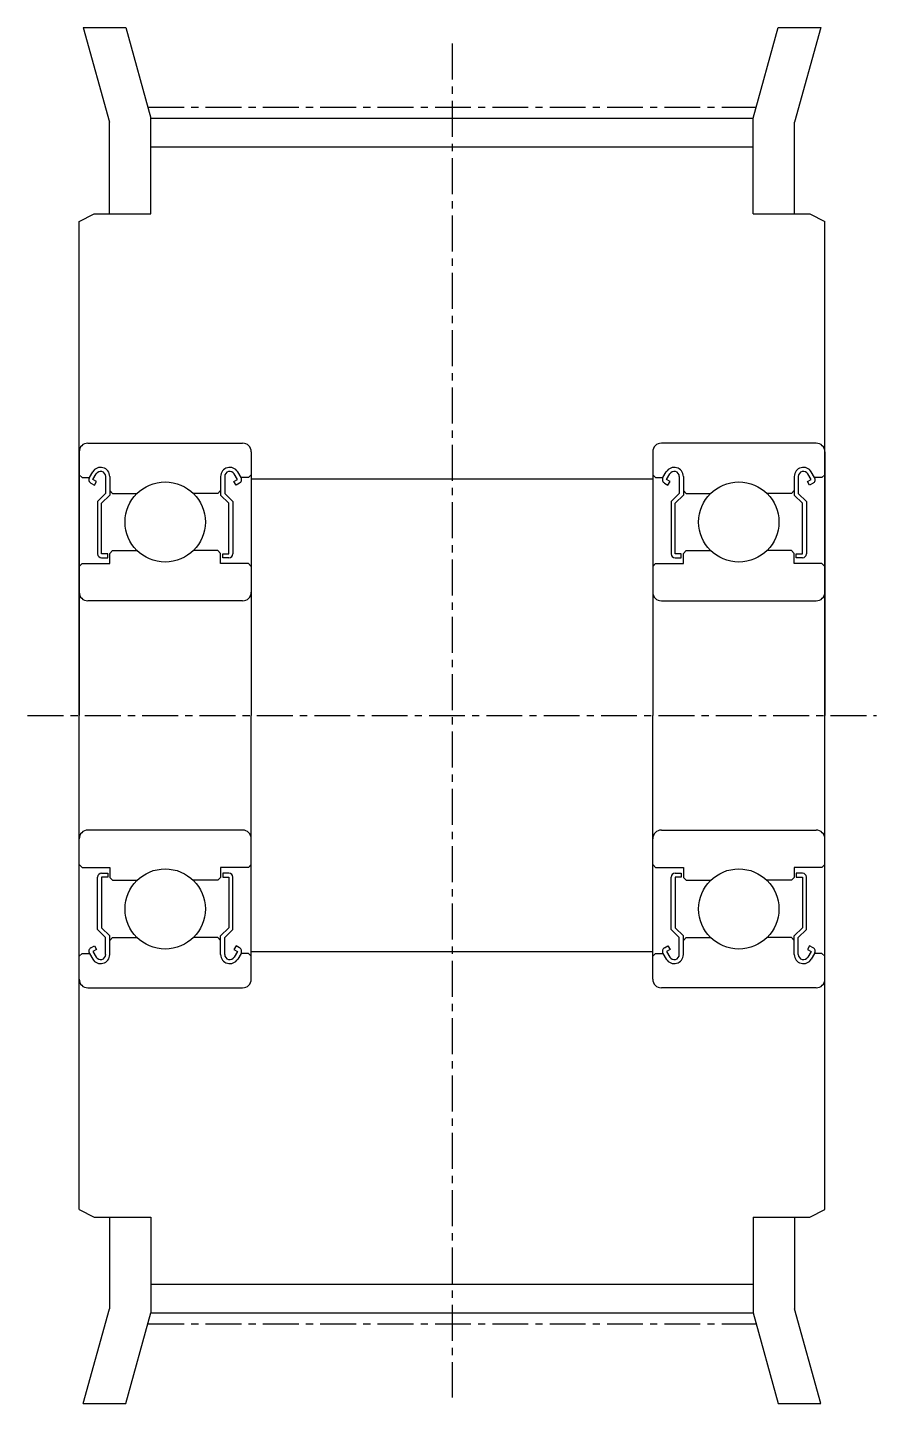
# Model space of a CAD drawing. Extents: x -286 to -32, y -61 to 126.
# Drawn here: x -61.56 to -31.96, y 77.67 to 125.67 of the extents above; entities outside this region: 2.
import ezdxf

# ---------------------------------------------------------------- set-up
doc = ezdxf.new("R2010")
doc.units = 0
doc.linetypes.add('CENTER', pattern=[2, 1.25, -0.25, 0.25, -0.25])
doc.layers.get('0').update_dxf_attribs({"linetype": 'CONTINUOUS'})
doc.layers.add('CENTER', color=1, linetype='CENTER')

msp = doc.modelspace()

# ---------------------------------------------------------------- linework, layer by layer
for p, q in [((-59.62, 125.672), (-58.695, 122.365)), ((-59.62, 125.672), (-58.129, 125.672)), ((-58.129, 125.672), (-57.255, 122.512)), ((-36.255, 122.512), (-35.381, 125.672)), ((-35.381, 125.672), (-33.89, 125.672)), ((-33.89, 125.672), (-34.815, 122.365)), ((-57.255, 122.512), (-36.255, 122.512)), ((-57.255, 119.172), (-57.255, 122.512)), ((-36.255, 119.172), (-36.255, 122.512)), ((-58.695, 119.172), (-58.695, 122.365)), ((-34.815, 119.172), (-34.815, 122.365)), ((-57.255, 121.512), (-36.255, 121.512)), ((-59.755, 118.902), (-59.235, 119.172)), ((-59.235, 119.172), (-57.255, 119.172)), ((-36.255, 119.172), (-34.275, 119.172)), ((-34.275, 119.172), (-33.755, 118.902)), ((-59.755, 84.442), (-59.755, 118.902)), ((-33.755, 84.442), (-33.755, 118.902)), ((-59.455, 111.172), (-54.055, 111.172)), ((-34.055, 111.172), (-39.455, 111.172)), ((-59.755, 110.872), (-59.755, 101.672)), ((-53.755, 110.872), (-53.755, 101.672)), ((-39.755, 110.872), (-39.755, 101.672)), ((-33.755, 110.872), (-33.755, 101.672)), ((-59.755, 110.072), (-59.655, 109.972)), ((-59.655, 109.972), (-59.4, 109.972)), ((-59.4, 109.972), (-59.284, 110.168)), ((-59.276, 109.901), (-59.16, 110.097)), ((-58.831, 110.008), (-58.831, 109.422)), ((-58.688, 110.008), (-58.688, 109.363)), ((-54.822, 110.008), (-54.822, 109.363)), ((-54.68, 110.008), (-54.68, 109.422)), ((-54.234, 109.901), (-54.35, 110.097)), ((-54.111, 109.972), (-54.227, 110.168)), ((-53.855, 109.972), (-54.111, 109.972)), ((-53.755, 110.072), (-53.855, 109.972)), ((-39.755, 109.922), (-53.755, 109.922)), ((-39.755, 110.072), (-39.655, 109.972)), ((-39.655, 109.972), (-39.4, 109.972)), ((-39.4, 109.972), (-39.284, 110.168)), ((-39.276, 109.901), (-39.16, 110.097)), ((-38.831, 110.008), (-38.831, 109.422)), ((-38.688, 110.008), (-38.688, 109.363)), ((-34.822, 110.008), (-34.822, 109.363)), ((-34.68, 110.008), (-34.68, 109.422)), ((-34.234, 109.901), (-34.35, 110.097)), ((-34.111, 109.972), (-34.227, 110.168)), ((-33.855, 109.972), (-34.111, 109.972)), ((-33.755, 110.072), (-33.855, 109.972)), ((-59.348, 109.778), (-59.224, 109.706)), ((-59.153, 109.83), (-59.276, 109.901)), ((-59.224, 109.706), (-59.153, 109.83)), ((-58.688, 109.522), (-58.588, 109.422)), ((-54.822, 109.522), (-54.922, 109.422)), ((-54.357, 109.83), (-54.234, 109.901)), ((-54.286, 109.706), (-54.357, 109.83)), ((-54.163, 109.778), (-54.286, 109.706)), ((-39.348, 109.778), (-39.224, 109.706)), ((-39.153, 109.83), (-39.276, 109.901)), ((-39.224, 109.706), (-39.153, 109.83)), ((-38.688, 109.522), (-38.588, 109.422)), ((-34.822, 109.522), (-34.922, 109.422)), ((-34.357, 109.83), (-34.234, 109.901)), ((-34.286, 109.706), (-34.357, 109.83)), ((-34.163, 109.778), (-34.286, 109.706)), ((-58.831, 109.422), (-59.115, 109.137)), ((-59.115, 109.137), (-59.115, 107.314)), ((-58.688, 109.363), (-58.973, 109.078)), ((-58.973, 107.314), (-58.973, 109.078)), ((-58.588, 109.422), (-57.735, 109.422)), ((-54.922, 109.422), (-55.775, 109.422)), ((-54.822, 109.363), (-54.537, 109.078)), ((-54.68, 109.422), (-54.395, 109.137)), ((-54.537, 107.314), (-54.537, 109.078)), ((-54.395, 109.137), (-54.395, 107.314)), ((-38.831, 109.422), (-39.115, 109.137)), ((-39.115, 109.137), (-39.115, 107.314)), ((-38.688, 109.363), (-38.973, 109.078)), ((-38.973, 107.314), (-38.973, 109.078)), ((-38.588, 109.422), (-37.735, 109.422)), ((-34.922, 109.422), (-35.775, 109.422)), ((-34.822, 109.363), (-34.537, 109.078)), ((-34.68, 109.422), (-34.395, 109.137)), ((-34.537, 107.314), (-34.537, 109.078)), ((-34.395, 109.137), (-34.395, 107.314)), ((-53.755, 108.572), (-53.755, 108.572)), ((-39.755, 108.572), (-39.755, 108.572)), ((-58.76, 107.314), (-58.973, 107.314)), ((-58.973, 107.172), (-58.76, 107.172)), ((-58.76, 107.172), (-58.76, 107.314)), ((-58.688, 107.322), (-58.588, 107.422)), ((-58.688, 106.972), (-58.688, 107.322)), ((-58.588, 107.422), (-57.735, 107.422)), ((-54.922, 107.422), (-55.775, 107.422)), ((-54.822, 107.322), (-54.922, 107.422)), ((-54.822, 106.972), (-54.822, 107.322)), ((-54.751, 107.314), (-54.537, 107.314)), ((-54.751, 107.172), (-54.751, 107.314)), ((-54.537, 107.172), (-54.751, 107.172)), ((-38.76, 107.314), (-38.973, 107.314)), ((-38.973, 107.172), (-38.76, 107.172)), ((-38.76, 107.172), (-38.76, 107.314)), ((-38.688, 107.322), (-38.588, 107.422)), ((-38.688, 106.972), (-38.688, 107.322)), ((-38.588, 107.422), (-37.735, 107.422)), ((-34.922, 107.422), (-35.775, 107.422)), ((-34.822, 107.322), (-34.922, 107.422)), ((-34.822, 106.972), (-34.822, 107.322)), ((-34.751, 107.314), (-34.537, 107.314)), ((-34.751, 107.172), (-34.751, 107.314)), ((-34.537, 107.172), (-34.751, 107.172)), ((-59.755, 106.872), (-59.655, 106.972)), ((-59.655, 106.972), (-58.688, 106.972)), ((-53.855, 106.972), (-54.822, 106.972)), ((-53.755, 106.872), (-53.855, 106.972)), ((-39.755, 106.872), (-39.655, 106.972)), ((-39.655, 106.972), (-38.688, 106.972)), ((-33.855, 106.972), (-34.822, 106.972)), ((-33.755, 106.872), (-33.855, 106.972)), ((-53.755, 106.272), (-53.755, 106.272)), ((-39.755, 106.272), (-39.755, 106.272)), ((-54.055, 105.672), (-59.455, 105.672)), ((-39.455, 105.672), (-34.055, 105.672)), ((-59.755, 92.472), (-59.755, 101.672)), ((-53.755, 92.472), (-53.755, 101.672)), ((-39.755, 92.472), (-39.755, 101.672)), ((-33.755, 92.472), (-33.755, 101.672)), ((-54.055, 97.672), (-59.455, 97.672)), ((-39.455, 97.672), (-34.055, 97.672)), ((-59.755, 96.472), (-59.655, 96.372)), ((-59.655, 96.372), (-58.688, 96.372)), ((-59.115, 94.206), (-59.115, 96.03)), ((-58.973, 96.172), (-58.76, 96.172)), ((-58.973, 96.03), (-58.973, 94.265)), ((-58.76, 96.03), (-58.973, 96.03)), ((-58.76, 96.172), (-58.76, 96.03)), ((-58.688, 96.372), (-58.688, 96.022)), ((-58.688, 96.022), (-58.588, 95.922)), ((-54.822, 96.022), (-54.922, 95.922)), ((-54.822, 96.372), (-54.822, 96.022)), ((-53.855, 96.372), (-54.822, 96.372)), ((-54.751, 96.172), (-54.751, 96.03)), ((-54.537, 96.172), (-54.751, 96.172)), ((-54.751, 96.03), (-54.537, 96.03)), ((-54.537, 96.03), (-54.537, 94.265)), ((-54.395, 94.206), (-54.395, 96.03)), ((-53.755, 96.472), (-53.855, 96.372)), ((-39.755, 96.472), (-39.655, 96.372)), ((-39.655, 96.372), (-38.688, 96.372)), ((-39.115, 94.206), (-39.115, 96.03)), ((-38.973, 96.172), (-38.76, 96.172)), ((-38.973, 96.03), (-38.973, 94.265)), ((-38.76, 96.03), (-38.973, 96.03)), ((-38.76, 96.172), (-38.76, 96.03)), ((-38.688, 96.372), (-38.688, 96.022)), ((-38.688, 96.022), (-38.588, 95.922)), ((-34.822, 96.022), (-34.922, 95.922)), ((-33.855, 96.372), (-34.822, 96.372)), ((-34.822, 96.372), (-34.822, 96.022)), ((-34.537, 96.172), (-34.751, 96.172)), ((-34.751, 96.172), (-34.751, 96.03)), ((-34.751, 96.03), (-34.537, 96.03)), ((-34.537, 96.03), (-34.537, 94.265)), ((-34.395, 94.206), (-34.395, 96.03)), ((-33.755, 96.472), (-33.855, 96.372)), ((-58.588, 95.922), (-57.735, 95.922)), ((-54.922, 95.922), (-55.775, 95.922)), ((-38.588, 95.922), (-37.735, 95.922)), ((-34.922, 95.922), (-35.775, 95.922)), ((-58.831, 93.922), (-59.115, 94.206)), ((-58.688, 93.981), (-58.973, 94.265)), ((-54.822, 93.981), (-54.537, 94.265)), ((-54.68, 93.922), (-54.395, 94.206)), ((-38.831, 93.922), (-39.115, 94.206)), ((-38.688, 93.981), (-38.973, 94.265)), ((-34.822, 93.981), (-34.537, 94.265)), ((-34.68, 93.922), (-34.395, 94.206)), ((-59.348, 93.566), (-59.224, 93.637)), ((-59.224, 93.637), (-59.153, 93.514)), ((-58.831, 93.335), (-58.831, 93.922)), ((-58.688, 93.335), (-58.688, 93.981)), ((-58.688, 93.822), (-58.588, 93.922)), ((-58.588, 93.922), (-57.735, 93.922)), ((-54.922, 93.922), (-55.775, 93.922)), ((-54.822, 93.822), (-54.922, 93.922)), ((-54.822, 93.335), (-54.822, 93.981)), ((-54.68, 93.335), (-54.68, 93.922)), ((-54.286, 93.637), (-54.357, 93.514)), ((-54.163, 93.566), (-54.286, 93.637)), ((-39.348, 93.566), (-39.224, 93.637)), ((-39.224, 93.637), (-39.153, 93.514)), ((-38.831, 93.335), (-38.831, 93.922)), ((-38.688, 93.335), (-38.688, 93.981)), ((-38.688, 93.822), (-38.588, 93.922)), ((-38.588, 93.922), (-37.735, 93.922)), ((-34.922, 93.922), (-35.775, 93.922)), ((-34.822, 93.822), (-34.922, 93.922)), ((-34.822, 93.335), (-34.822, 93.981)), ((-34.68, 93.335), (-34.68, 93.922)), ((-34.286, 93.637), (-34.357, 93.514)), ((-34.163, 93.566), (-34.286, 93.637)), ((-59.755, 93.272), (-59.655, 93.372)), ((-59.655, 93.372), (-59.4, 93.372)), ((-59.4, 93.372), (-59.284, 93.176)), ((-59.153, 93.514), (-59.276, 93.443)), ((-59.276, 93.443), (-59.16, 93.247)), ((-54.357, 93.514), (-54.234, 93.443)), ((-54.234, 93.443), (-54.35, 93.247)), ((-54.111, 93.372), (-54.227, 93.176)), ((-53.855, 93.372), (-54.111, 93.372)), ((-53.755, 93.272), (-53.855, 93.372)), ((-39.755, 93.422), (-53.755, 93.422)), ((-39.755, 93.272), (-39.655, 93.372)), ((-39.655, 93.372), (-39.4, 93.372)), ((-39.4, 93.372), (-39.284, 93.176)), ((-39.153, 93.514), (-39.276, 93.443)), ((-39.276, 93.443), (-39.16, 93.247)), ((-34.357, 93.514), (-34.234, 93.443)), ((-34.234, 93.443), (-34.35, 93.247)), ((-34.111, 93.372), (-34.227, 93.176)), ((-33.855, 93.372), (-34.111, 93.372)), ((-33.755, 93.272), (-33.855, 93.372)), ((-59.455, 92.172), (-54.055, 92.172)), ((-34.055, 92.172), (-39.455, 92.172)), ((-59.755, 84.442), (-59.235, 84.172)), ((-59.235, 84.172), (-57.255, 84.172)), ((-58.695, 84.172), (-58.695, 80.978)), ((-57.255, 84.172), (-57.255, 80.832)), ((-36.255, 84.172), (-36.255, 80.832)), ((-36.255, 84.172), (-34.275, 84.172)), ((-34.815, 84.172), (-34.815, 80.978)), ((-34.275, 84.172), (-33.755, 84.442)), ((-57.255, 81.832), (-36.255, 81.832)), ((-59.62, 77.672), (-58.695, 80.978)), ((-58.129, 77.672), (-57.255, 80.832)), ((-57.255, 80.832), (-36.255, 80.832)), ((-36.255, 80.832), (-35.381, 77.672)), ((-33.89, 77.672), (-34.815, 80.978)), ((-59.62, 77.672), (-58.129, 77.672)), ((-35.381, 77.672), (-33.89, 77.672))]:
    msp.add_line(p, q)
for centre in [(-56.755, 108.422), (-36.755, 108.422), (-56.755, 94.922), (-36.755, 94.922)]:
    msp.add_circle(centre, 1.4)
for centre, radius, start, end in [((-59.455, 110.872), 0.3, 90, 180), ((-54.055, 110.872), 0.3, 0, 90), ((-39.455, 110.872), 0.3, 90, 180), ((-34.055, 110.872), 0.3, 0, 90), ((-59.276, 109.901), 0.142, 149.9903, 240.0019), ((-59.007, 110.008), 0.319, 0, 150.0003), ((-59.007, 110.008), 0.177, 0, 150.0032), ((-54.503, 110.008), 0.319, 29.9997, 180), ((-54.503, 110.008), 0.177, 29.9968, 180), ((-54.234, 109.901), 0.142, 299.9981, 30.0097), ((-39.276, 109.901), 0.142, 149.9903, 240.0019), ((-39.007, 110.008), 0.319, 0, 150.0003), ((-39.007, 110.008), 0.177, 0, 150.0032), ((-34.503, 110.008), 0.319, 29.9997, 180), ((-34.503, 110.008), 0.177, 29.9968, 180), ((-34.234, 109.901), 0.142, 299.9981, 30.0097), ((-58.973, 107.314), 0.142, 180, 270), ((-54.537, 107.314), 0.142, 270, 359.9999), ((-38.973, 107.314), 0.142, 180, 270), ((-34.537, 107.314), 0.142, 270, 359.9999), ((-59.455, 105.972), 0.3, 180, 270), ((-54.055, 105.972), 0.3, 270, 0), ((-39.455, 105.972), 0.3, 180, 270), ((-34.055, 105.972), 0.3, 270, 0), ((-59.455, 97.372), 0.3, 90, 180), ((-54.055, 97.372), 0.3, 0, 90), ((-39.455, 97.372), 0.3, 90, 180), ((-34.055, 97.372), 0.3, 0, 90), ((-58.973, 96.03), 0.142, 90, 179.9999), ((-54.537, 96.03), 0.142, 0.0001, 90), ((-38.973, 96.03), 0.142, 90, 179.9999), ((-34.537, 96.03), 0.142, 0.0001, 90), ((-59.276, 93.443), 0.142, 119.9981, 210.0097), ((-59.007, 93.335), 0.319, 209.9997, 0), ((-59.007, 93.335), 0.177, 209.9968, 0), ((-54.503, 93.335), 0.319, 180, 330.0003), ((-54.503, 93.335), 0.177, 180, 330.0032), ((-54.234, 93.443), 0.142, 329.9903, 60.0019), ((-39.276, 93.443), 0.142, 119.9981, 210.0097), ((-39.007, 93.335), 0.319, 209.9997, 0), ((-39.007, 93.335), 0.177, 209.9968, 0), ((-34.503, 93.335), 0.319, 180, 330.0003), ((-34.503, 93.335), 0.177, 180, 330.0032), ((-34.234, 93.443), 0.142, 329.9903, 60.0019), ((-59.455, 92.472), 0.3, 180, 270), ((-54.055, 92.472), 0.3, 270, 0), ((-39.455, 92.472), 0.3, 180, 270), ((-34.055, 92.472), 0.3, 270, 0)]:
    msp.add_arc(centre, radius, start, end)
at = {"layer": 'CENTER', "color": 1, "linetype": 'CENTER'}
for p, q in [((-46.755, 125.113), (-46.755, 77.877)), ((-57.347, 122.897), (-36.164, 122.897)), ((-61.555, 101.672), (-31.955, 101.672)), ((-57.347, 80.447), (-36.164, 80.447))]:
    msp.add_line(p, q, dxfattribs=at)

# ---------------------------------------------------------------- texts
at = {"color": 7, "linetype": 'CONTINUOUS'}
for s, p in [('AATFW14-L075-8', (-285.987, -49.998)), ('AATFW14-L075', (-285.987, -60.81))]:
    msp.add_text(s, height=6, dxfattribs=at).set_placement(p)

doc.saveas('drawing.dxf')
